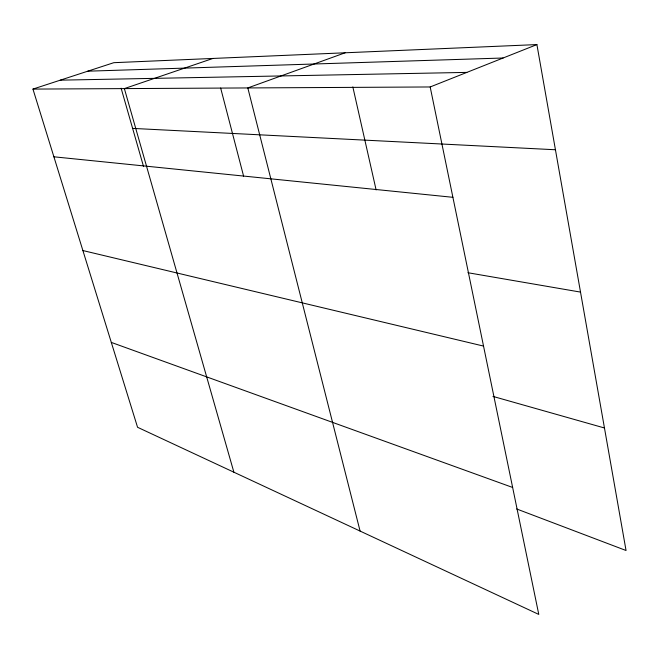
<?xml version="1.0" encoding="UTF-8"?>
<svg xmlns="http://www.w3.org/2000/svg" width="659" height="659" viewBox="0 0 659 659"><rect width="100%" height="100%" fill="white"/><g stroke="black" fill="none" stroke-linecap="round" stroke-linejoin="round"><path stroke-width="0.99" d="M430.179 86.963L538.782 614.419L137.558 427.279L32.95 89.089L430.179 86.963L536.904 44.581L626.05 550.504L516.648 508.962M345.127 52.786L247.817 87.935L360.086 531.072M212.948 58.445L124.37 88.603L233.887 472.215M32.95 89.089L113.809 62.687L536.904 44.581M87.787 71.18L503.105 58.008M60.307 80.159L466.844 72.399M132.624 128.398L555.438 149.758M53.89 156.801L452.906 197.313M467.939 272.735L580.521 292.102M82.894 250.552L483.533 346.082M492.965 396.405L604.46 427.979M111.305 342.408L512.636 487.462M121.108 88.182L143.571 166.62M220.658 88.051L243.616 176.208M352.837 86.922L376.116 189.932"/></g></svg>
